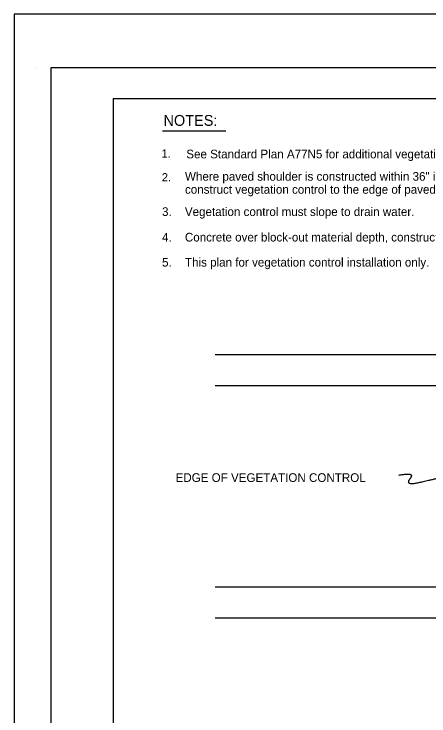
# Model space of a CAD drawing. Extents: x -893 to 867, y -474 to 712.
# Drawn here: x -893 to -559, y 146 to 712 of the extents above; entities that cross this region are included whole.
import ezdxf

# ---------------------------------------------------------------- set-up
doc = ezdxf.new("R2010")
doc.units = 0
for name, color, linetype in [('10 Sheet Format', 7, 'Continuous'), ('57 Undefined', 7, 'Continuous'), ('60 Nongeo Data', 7, 'Continuous')]:
    doc.layers.add(name, color=color, linetype=linetype)

msp = doc.modelspace()

# ---------------------------------------------------------------- linework, layer by layer
at = {"layer": '10 Sheet Format'}
for p, q in [((-875.41, 668.96), (-875.41, 668.96)), ((-813.45, 643.96), (811.55, 643.96)), ((-813.45, 643.96), (-813.45, -406.04))]:
    msp.add_line(p, q, dxfattribs=at)
for points in [[(-893.45, -474.04), (866.55, -474.04), (866.55, 711.96), (-893.45, 711.96)], [(-863.43, 668.96), (836.57, 668.96), (836.57, -431.04), (-863.43, -431.04)], [(-863.43, 668.96), (836.57, 668.96), (836.57, -431.04), (-863.43, -431.04)]]:
    msp.add_lwpolyline(points, close=True, dxfattribs=at)
at = {"layer": '57 Undefined'}
msp.add_line((-773.55, 617.72), (-722.49, 617.72), dxfattribs=at)
at = {"layer": '60 Nongeo Data'}
for p, q in [((-731.08, 437.42), (-127.6, 437.42)), ((-731.08, 412.42), (-127.6, 412.42)), ((-731.08, 249.91), (-127.6, 249.91)), ((-731.08, 224.91), (-127.6, 224.91))]:
    msp.add_line(p, q, dxfattribs=at)
msp.add_open_spline([(-582.96, 340.17), (-574.69, 341.46), (-571.93, 339.68), (-576.57, 333.88), (-570.79, 333.03), (-558.77, 336.17), (-547.62, 338.39)], degree=2, dxfattribs=at)

# ---------------------------------------------------------------- texts
at = {"layer": '57 Undefined'}
for s, height, p in [('NOTES:', 8.75, (-772.87, 621.8)), ('1.', 6.65, (-774.43, 596.14)), ('See Standard Plan A77N5 for additional vegetation control details.', 7, (-754.45, 595.57)), ('2.', 6.65, (-774.18, 577)), ('Where paved shoulder is constructed within 36" in front of the post,', 7, (-755.5, 577.54)), ('construct vegetation control to the edge of paved shoulder.', 7, (-755.5, 567.04)), ('3.', 7, (-774.02, 549.12)), ('Vegetation control must slope to drain water.', 7, (-755.59, 549.07)), ('4.', 7, (-774.02, 528.43)), ('Concrete over block-out material depth, construct 3/8" Min to 5/8" Max.', 7, (-755.59, 528.51)), ('5.', 7, (-774.02, 508.3)), ('This plan for vegetation control installation only.', 7, (-755.5, 508.3)), ('EDGE OF VEGETATION CONTROL', 7, (-763.1, 334.63))]:
    msp.add_text(s, height=height, dxfattribs=at).set_placement(p)

doc.saveas('drawing.dxf')
